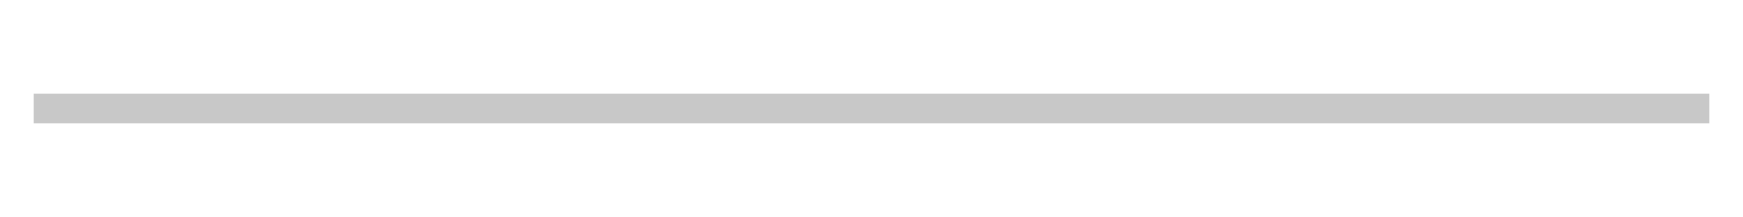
# Model space of a CAD drawing. Header units: millimetres. Extents: x -187347 to 135007, y -6415 to 292048.
# Drawn here: x 57666 to 63156, y 291949 to 292048 of the extents above; entities that cross this region are included whole.
import ezdxf

# ---------------------------------------------------------------- set-up
doc = ezdxf.new("R2010")
doc.units = ezdxf.units.MM
doc.header["$LTSCALE"] = 100
doc.layers.add('A-WALL-PATT', color=7, linetype='Continuous', lineweight=5)

msp = doc.modelspace()

# ---------------------------------------------------------------- hatches: boundary and pattern name
at = {"layer": 'A-WALL-PATT'}
h = msp.add_hatch(dxfattribs=at)
h.set_pattern_fill('FP_1125', color=256, angle=-292.6199, style=0, pattern_type=2)
h.set_pattern_definition([(247.3801, (60407.864, 292028.769), (-0.00031, -50.79954), [13.208, -647.192]), (247.3801, (60357.064, 292028.768), (-0.00031, -50.79954), [13.208, -647.192]), (247.3801, (60306.264, 292028.769), (-0.00031, -50.79954), [13.208, -647.192]), (247.3801, (60255.464, 292028.768), (-0.00031, -50.79954), [13.208, -647.192]), (247.3801, (60204.664, 292028.768), (-0.00031, -50.79954), [13.208, -647.192]), (292.2491, (60365.192, 292028.77), (-0.00024, -50.80037), [12.075, -1195.427]), (292.2491, (60314.392, 292028.768), (-0.00024, -50.80037), [12.075, -1195.427]), (292.2491, (60263.592, 292028.769), (-0.00024, -50.80037), [12.075, -1195.427]), (292.2491, (60212.793, 292028.768), (-0.00024, -50.80037), [12.075, -1195.427]), (292.2491, (60161.992, 292028.769), (-0.00024, -50.80037), [12.075, -1195.427]), (292.2491, (60111.192, 292028.768), (-0.00024, -50.80037), [12.075, -1195.427]), (292.2491, (60060.393, 292028.769), (-0.00024, -50.80037), [12.075, -1195.427]), (292.2491, (60009.592, 292028.768), (-0.00024, -50.80037), [12.075, -1195.427]), (292.24913, (59958.792, 292028.769), (-0.00024, -50.80037), [12.075, -1195.427]), (67.7511, (60377.892, 292017.593), (0.00048, -50.80037), [12.075, -1195.427]), (67.7511, (60327.092, 292017.592), (0.00048, -50.80037), [12.075, -1195.427]), (67.7511, (60276.292, 292017.593), (0.00048, -50.80037), [12.075, -1195.427]), (67.7511, (60225.492, 292017.592), (0.00048, -50.80037), [12.075, -1195.427]), (67.7511, (60174.692, 292017.592), (0.00048, -50.80037), [12.075, -1195.427]), (67.7511, (60123.892, 292017.593), (0.00048, -50.80037), [12.075, -1195.427]), (67.7511, (60073.092, 292017.592), (0.00048, -50.80037), [12.075, -1195.427]), (67.7511, (60022.292, 292017.593), (0.00048, -50.80037), [12.075, -1195.427]), (67.75113, (59971.493, 292017.592), (0.00048, -50.80037), [12.075, -1195.427]), (112.6201, (60395.672, 292016.576), (0.00055, -50.79954), [13.208, -647.192]), (112.6201, (60344.872, 292016.576), (0.00055, -50.79954), [13.208, -647.192]), (112.6201, (60294.072, 292016.577), (0.00055, -50.79954), [13.208, -647.192]), (112.6201, (60243.272, 292016.576), (0.00055, -50.79954), [13.208, -647.192]), (112.6201, (60192.472, 292016.577), (0.00055, -50.79954), [13.208, -647.192]), (261.87013, (60410.404, 292037.404), (6.9e-05, -50.799541), [3.592, -355.618]), (248.1981, (60409.896, 292033.849), (-0.00022, -50.80049), [5.471, -268.095]), (248.1981, (60359.097, 292033.848), (-0.00022, -50.80049), [5.471, -268.095]), (111.8011, (60390.593, 292028.769), (-0.00043, -50.80049), [5.471, -268.095]), (111.8011, (60339.792, 292028.768), (-0.00043, -50.80049), [5.471, -268.095]), (98.13013, (60388.56, 292033.848), (0.00017, -50.799541), [3.592, -355.618]), (98.13013, (60410.404, 292037.404), (0.00017, -50.799541), [3.592, -355.618]), (116.5651, (60409.896, 292040.96), (0.00052, -50.79989), [3.408, -110.184]), (135.0001, (60408.372, 292044.01), (0.0001, -50.79997), [3.592, -68.25]), (146.3101, (60405.832, 292046.55), (0.00046, -50.8), [1.832, -181.33]), (146.3101, (60355.033, 292046.55), (0.00046, -50.8), [1.832, -181.33]), (146.3101, (60304.23, 292046.55), (0.00046, -50.8), [1.832, -181.33]), (161.5651, (60404.31, 292047.564), (-0.00024, -50.7998), [1.676, -158.967]), (161.5651, (60353.51, 292047.565), (-0.00024, -50.7998), [1.676, -158.967]), (161.5651, (60302.71, 292047.564), (-0.00024, -50.7998), [1.676, -158.967]), (161.5651, (60402.784, 292048.072), (-0.00024, -50.7998), [1.676, -158.967]), (161.5651, (60351.984, 292048.073), (-0.00024, -50.7998), [1.676, -158.967]), (161.5651, (60301.185, 292048.07), (-0.00024, -50.7998), [1.676, -158.967]), (180.0001, (60401.26, 292048.58), (0.0001, -50.8), [4.064, -46.736]), (198.4351, (60397.197, 292048.58), (0.0005, -50.7998), [1.676, -158.967]), (198.4351, (60346.396, 292048.58), (0.0005, -50.7998), [1.676, -158.967]), (198.4351, (60295.596, 292048.58), (0.0005, -50.7998), [1.676, -158.967]), (198.4351, (60395.67, 292048.073), (0.0005, -50.7998), [1.676, -158.967]), (198.4351, (60344.87, 292048.07), (0.0005, -50.7998), [1.676, -158.967]), (198.4351, (60294.073, 292048.073), (0.0005, -50.7998), [1.676, -158.967]), (213.6901, (60394.15, 292047.565), (-0.0002, -50.8), [1.832, -181.33]), (213.6901, (60343.35, 292047.564), (-0.0002, -50.8), [1.832, -181.33]), (213.6901, (60292.55, 292047.565), (-0.0002, -50.8), [1.832, -181.33]), (225.0001, (60392.624, 292046.55), (0.0001, -50.79997), [3.592, -68.25]), (243.4351, (60390.084, 292044.008), (-0.00028, -50.79989), [3.408, -110.184]), (261.87013, (60388.56, 292040.96), (6.9e-05, -50.799541), [3.592, -355.618]), (261.87013, (60385.004, 292037.404), (6.9e-05, -50.799541), [3.592, -355.618]), (248.1981, (60384.496, 292033.848), (-0.00022, -50.80049), [5.471, -268.095]), (248.1981, (60333.696, 292033.849), (-0.00022, -50.80049), [5.471, -268.095]), (111.8011, (60365.192, 292028.77), (-0.00043, -50.80049), [5.471, -268.095]), (111.8011, (60314.392, 292028.768), (-0.00043, -50.80049), [5.471, -268.095]), (98.13013, (60363.16, 292033.848), (0.00017, -50.799541), [3.592, -355.618]), (98.13013, (60385.004, 292037.404), (0.00017, -50.799541), [3.592, -355.618]), (116.5651, (60384.496, 292040.96), (0.00052, -50.79989), [3.408, -110.184]), (135.0001, (60382.972, 292044.01), (0.0001, -50.79997), [3.592, -68.25]), (146.3101, (60380.432, 292046.55), (0.00046, -50.8), [1.832, -181.33]), (146.3101, (60329.63, 292046.55), (0.00046, -50.8), [1.832, -181.33]), (146.3101, (60278.83, 292046.55), (0.00046, -50.8), [1.832, -181.33]), (161.5651, (60378.91, 292047.564), (-0.00024, -50.7998), [1.676, -158.967]), (161.5651, (60328.11, 292047.565), (-0.00024, -50.7998), [1.676, -158.967]), (161.5651, (60277.31, 292047.564), (-0.00024, -50.7998), [1.676, -158.967]), (161.5651, (60377.384, 292048.073), (-0.00024, -50.7998), [1.676, -158.967]), (161.5651, (60326.584, 292048.07), (-0.00024, -50.7998), [1.676, -158.967]), (161.5651, (60275.784, 292048.073), (-0.00024, -50.7998), [1.676, -158.967]), (180.0001, (60375.86, 292048.58), (0.0001, -50.8), [4.064, -46.736]), (198.4351, (60371.796, 292048.58), (0.0005, -50.7998), [1.676, -158.967]), (198.4351, (60320.996, 292048.58), (0.0005, -50.7998), [1.676, -158.967]), (198.4351, (60270.196, 292048.58), (0.0005, -50.7998), [1.676, -158.967]), (198.4351, (60370.27, 292048.07), (0.0005, -50.7998), [1.676, -158.967]), (198.4351, (60319.47, 292048.07), (0.0005, -50.7998), [1.676, -158.967]), (198.4351, (60268.67, 292048.073), (0.0005, -50.7998), [1.676, -158.967]), (213.6901, (60368.75, 292047.564), (-0.0002, -50.8), [1.832, -181.33]), (213.6901, (60317.948, 292047.565), (-0.0002, -50.8), [1.832, -181.33]), (213.6901, (60267.15, 292047.564), (-0.0002, -50.8), [1.832, -181.33]), (225.0001, (60367.224, 292046.548), (0.0001, -50.79997), [3.592, -68.25]), (243.4351, (60364.684, 292044.009), (-0.00028, -50.79989), [3.408, -110.184]), (261.87013, (60363.1605, 292040.96), (6.9e-05, -50.799541), [3.592, -355.618]), (261.87013, (60397.7045, 292008.956), (6.9e-05, -50.799541), [3.592, -355.618]), (243.4351, (60397.196, 292005.4), (-0.00028, -50.79989), [3.408, -110.184]), (225.0001, (60395.672, 292002.353), (0.0001, -50.79997), [3.592, -68.25]), (213.6901, (60393.13, 291999.812), (-0.0002, -50.8), [1.832, -181.33]), (213.6901, (60342.332, 291999.813), (-0.0002, -50.8), [1.832, -181.33]), (213.6901, (60291.533, 291999.812), (-0.0002, -50.8), [1.832, -181.33]), (198.4351, (60391.61, 291998.796), (0.0005, -50.7998), [1.676, -158.967]), (198.4351, (60340.81, 291998.797), (0.0005, -50.7998), [1.676, -158.967]), (198.4351, (60290.01, 291998.796), (0.0005, -50.7998), [1.676, -158.967]), (198.4351, (60390.084, 291998.29), (0.0005, -50.7998), [1.676, -158.967]), (198.4351, (60339.284, 291998.29), (0.0005, -50.7998), [1.676, -158.967]), (198.4351, (60288.484, 291998.29), (0.0005, -50.7998), [1.676, -158.967]), (180.0001, (60388.56, 291997.78), (0.0001, -50.8), [4.064, -46.736]), (161.5651, (60384.496, 291997.78), (-0.00024, -50.7998), [1.676, -158.967]), (161.5651, (60333.696, 291997.78), (-0.00024, -50.7998), [1.676, -158.967]), (161.5651, (60282.896, 291997.78), (-0.00024, -50.7998), [1.676, -158.967]), (161.5651, (60382.972, 291998.29), (-0.00024, -50.7998), [1.676, -158.967]), (161.5651, (60332.173, 291998.29), (-0.00024, -50.7998), [1.676, -158.967]), (161.5651, (60281.37, 291998.29), (-0.00024, -50.7998), [1.676, -158.967]), (146.3101, (60381.45, 291998.796), (0.00046, -50.8), [1.832, -181.33]), (146.3101, (60330.648, 291998.797), (0.00046, -50.8), [1.832, -181.33]), (146.3101, (60279.85, 291998.796), (0.00046, -50.8), [1.832, -181.33]), (135.0001, (60379.924, 291999.812), (0.0001, -50.79997), [3.592, -68.25]), (116.5651, (60377.385, 292002.353), (0.00052, -50.79989), [3.408, -110.184]), (98.13013, (60375.8605, 292005.4), (0.00017, -50.799541), [3.592, -355.618]), (98.13013, (60397.7045, 292008.956), (0.00017, -50.799541), [3.592, -355.618]), (110.5561, (60397.196, 292012.512), (0.00031, -50.80042), [4.34, -429.695]), (110.5561, (60346.397, 292012.513), (0.00031, -50.80042), [4.34, -429.695]), (110.5561, (60295.596, 292012.512), (0.00031, -50.80042), [4.34, -429.695]), (248.1981, (60377.892, 292017.593), (-0.00022, -50.80049), [5.471, -268.095]), (248.1981, (60327.092, 292017.592), (-0.00022, -50.80049), [5.471, -268.095]), (261.87013, (60375.86, 292012.5125), (6.9e-05, -50.799541), [3.592, -355.618]), (180.0001, (60411.93, 291997.78), (0.0001, -50.8), [2.032, -48.768]), (161.5651, (60409.896, 291997.78), (-0.0002, -50.7998), [1.676, -158.967]), (161.5651, (60359.096, 291997.78), (-0.00024, -50.7998), [1.676, -158.967]), (161.5651, (60308.297, 291997.78), (-0.00024, -50.7998), [1.676, -158.967]), (161.5651, (60408.37, 291998.29), (-0.00024, -50.7998), [1.676, -158.967]), (161.5651, (60357.57, 291998.29), (-0.00024, -50.7998), [1.676, -158.967]), (161.5651, (60306.77, 291998.29), (-0.00024, -50.7998), [1.676, -158.967]), (146.3101, (60406.85, 291998.797), (0.00046, -50.8), [1.832, -181.33]), (146.3101, (60356.05, 291998.796), (0.00046, -50.8), [1.832, -181.33]), (146.3101, (60305.25, 291998.797), (0.00046, -50.8), [1.832, -181.33]), (135.0001, (60405.324, 291999.812), (0.0001, -50.79997), [3.592, -68.25]), (116.5651, (60402.784, 292002.352), (0.00052, -50.79989), [3.408, -110.184]), (98.13013, (60401.26, 292005.4), (0.00017, -50.799541), [3.592, -355.618]), (249.4441, (60402.784, 292016.577), (-7e-05, -50.80042), [4.34, -429.695]), (249.4441, (60351.984, 292016.576), (-7e-05, -50.80042), [4.34, -429.695]), (249.4441, (60301.184, 292016.577), (-7e-05, -50.80042), [4.34, -429.695]), (261.87013, (60401.26, 292012.512), (6.9e-05, -50.799541), [3.592, -355.618]), (261.87013, (60372.304, 292008.957), (6.9e-05, -50.799541), [3.592, -355.618]), (243.4351, (60371.796, 292005.4), (-0.00028, -50.79989), [3.408, -110.184]), (225.0001, (60370.272, 292002.352), (0.0001, -50.79997), [3.592, -68.25]), (213.6901, (60367.732, 291999.813), (-0.0002, -50.8), [1.832, -181.33]), (213.6901, (60316.932, 291999.81), (-0.0002, -50.8), [1.832, -181.33]), (213.6901, (60266.13, 291999.813), (-0.0002, -50.8), [1.832, -181.33]), (198.4351, (60366.21, 291998.797), (0.0005, -50.7998), [1.676, -158.967]), (198.4351, (60315.41, 291998.796), (0.0005, -50.7998), [1.676, -158.967]), (198.4351, (60264.61, 291998.797), (0.0005, -50.7998), [1.676, -158.967]), (198.4351, (60364.685, 291998.29), (0.0005, -50.7998), [1.676, -158.967]), (198.4351, (60313.884, 291998.29), (0.0005, -50.7998), [1.676, -158.967]), (198.4351, (60263.084, 291998.29), (0.0005, -50.7998), [1.676, -158.967]), (180.0001, (60363.16, 291997.78), (0.0001, -50.8), [2.032, -48.768]), (98.13013, (60372.304, 292008.957), (0.00017, -50.799541), [3.592, -355.618]), (111.8011, (60371.796, 292012.512), (-0.00043, -50.80049), [5.471, -268.095]), (111.8011, (60320.996, 292012.513), (-0.00043, -50.80049), [5.471, -268.095])])
h.paths.add_polyline_path([(63057.7, 291949.4), (63156.1, 291949.4), (63156.1, 292047.8), (57666.1, 292047.8), (57666.1, 291949.4), (63018.1, 291949.4)])

doc.saveas('drawing.dxf')
